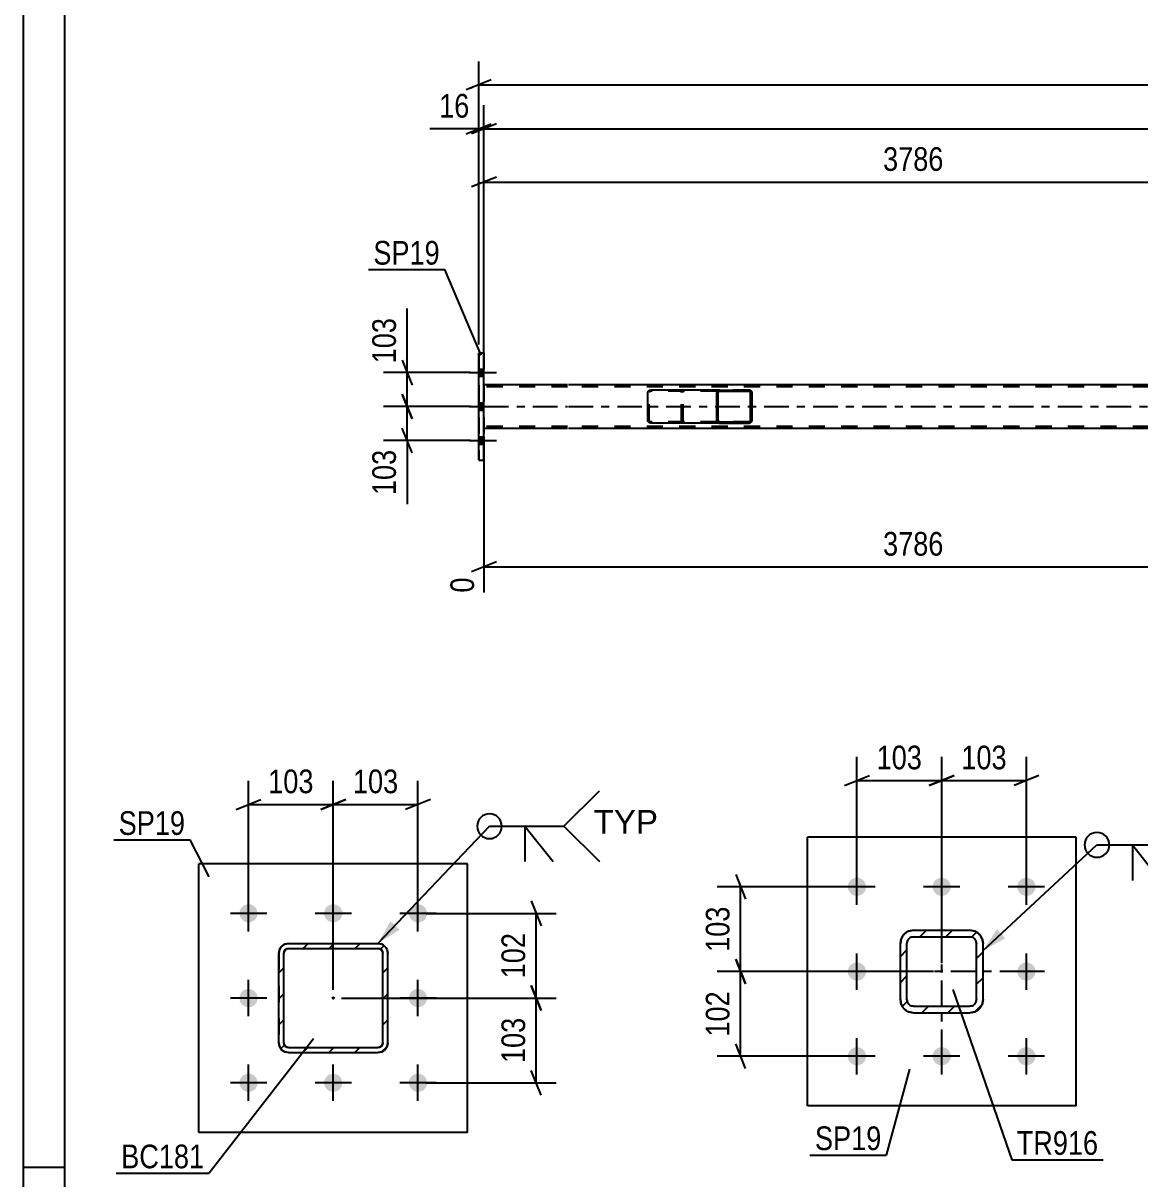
# Model space of a CAD drawing. Header units: millimetres. Extents: x 0 to 841, y 0 to 594.
# Drawn here: x 0 to 135.1, y 147.6 to 287.4 of the extents above; entities that cross this region are included whole.
import ezdxf

# ---------------------------------------------------------------- set-up
doc = ezdxf.new("R2010")
doc.units = ezdxf.units.MM
doc.linetypes.add('DXK_LINE_DOT2', pattern=[3.9198, 1.9599, -1.9599])
doc.linetypes.add('DXK_LINE_DOT3', pattern=[5.9187, 2.979, -0.9799, 0.9799, -0.9799])
doc.styles.add('Arial', font='ARIAL.TTF', dxfattribs={"height": 0.2})
doc.styles.add('Arial Narrow', font='ARIALN.TTF', dxfattribs={"height": 0.2})

# ---------------------------------------------------------------- blocks, each defined once
blk = doc.blocks.new('Unknown-814521846-1135')
at = {"color": 5, "linetype": 'Continuous'}
for p, q in [((0, 594), (0, 0)), ((5, 589), (5, 5)), ((5, 149), (0, 149))]:
    blk.add_line(p, q, dxfattribs=at)
blk = doc.blocks.new('Part-814521846-2946 - 2745')
at = {"color": 2, "linetype": 'Continuous'}
for p, q in [((55.11, 247.55), (55.75, 247.55)), ((55.11, 234.55), (55.11, 247.55)), ((55.75, 234.55), (55.75, 247.55)), ((55.11, 234.55), (55.75, 234.55))]:
    blk.add_line(p, q, dxfattribs=at)
at = {"color": 7, "linetype": 'DXK_LINE_DOT2'}
for p, q in [((55.11, 247.55), (55.11, 247.55)), ((55.11, 247.55), (55.11, 234.55)), ((55.75, 247.55), (55.75, 234.55)), ((55.11, 234.55), (55.11, 234.55))]:
    blk.add_line(p, q, dxfattribs=at)
blk = doc.blocks.new('Bolt-814521846-2820 - 2745')
at = {"linetype": 'Continuous'}
for points in [[(55.75, 244.71), (55.75, 245.59), (55.11, 245.59), (55.11, 244.71)], [(55.75, 244.71), (55.75, 245.59), (55.11, 245.59), (55.11, 244.71)], [(55.75, 244.71), (55.75, 245.59), (55.11, 245.59), (55.11, 244.71)], [(55.75, 240.61), (55.75, 241.49), (55.11, 241.49), (55.11, 240.61)], [(55.75, 240.61), (55.75, 241.49), (55.11, 241.49), (55.11, 240.61)], [(55.75, 236.51), (55.75, 237.39), (55.11, 237.39), (55.11, 236.51)], [(55.75, 236.51), (55.75, 237.39), (55.11, 237.39), (55.11, 236.51)], [(55.75, 236.51), (55.75, 237.39), (55.11, 237.39), (55.11, 236.51)]]:
    blk.add_hatch(color=1, dxfattribs=at).paths.add_polyline_path(points)
at = {"color": 1, "linetype": 'Continuous'}
for p, q in [((53.95, 245.15), (57.27, 245.15)), ((53.95, 245.15), (57.27, 245.15)), ((53.95, 245.15), (57.27, 245.15)), ((55.11, 245.59), (55.75, 245.59)), ((55.11, 245.59), (55.75, 245.59)), ((55.11, 245.59), (55.75, 245.59)), ((55.11, 244.71), (55.75, 244.71)), ((55.11, 244.71), (55.75, 244.71)), ((55.11, 244.71), (55.75, 244.71)), ((53.95, 241.05), (57.27, 241.05)), ((53.95, 241.05), (57.27, 241.05)), ((55.11, 241.49), (55.75, 241.49)), ((55.11, 241.49), (55.75, 241.49)), ((55.11, 240.61), (55.75, 240.61)), ((55.11, 240.61), (55.75, 240.61)), ((53.95, 236.95), (57.27, 236.95)), ((53.95, 236.95), (57.27, 236.95)), ((53.95, 236.95), (57.27, 236.95)), ((55.11, 237.39), (55.75, 237.39)), ((55.11, 237.39), (55.75, 237.39)), ((55.11, 237.39), (55.75, 237.39)), ((55.11, 236.51), (55.75, 236.51)), ((55.11, 236.51), (55.75, 236.51)), ((55.11, 236.51), (55.75, 236.51))]:
    blk.add_line(p, q, dxfattribs=at)
blk = doc.blocks.new('Part-814521846-2874 - 2745')
at = {"color": 2, "linetype": 'Continuous'}
for p, q in [((65.87, 243.69), (55.75, 243.69)), ((158.83, 243.69), (65.97, 243.69)), ((65.87, 238.41), (55.75, 238.41)), ((158.83, 238.41), (65.97, 238.41))]:
    blk.add_line(p, q, dxfattribs=at)
at = {"color": 7, "linetype": 'DXK_LINE_DOT2'}
for p, q in [((55.75, 238.41), (55.75, 243.69)), ((55.75, 243.69), (55.75, 238.45)), ((65.87, 243.45), (55.75, 243.45)), ((728.09, 243.45), (65.97, 243.45)), ((65.87, 238.65), (55.75, 238.65)), ((728.09, 238.65), (65.97, 238.65))]:
    blk.add_line(p, q, dxfattribs=at)
at = {"color": 7, "linetype": 'DXK_LINE_DOT3'}
for p, q in [((55.75, 241.05), (65.87, 241.05)), ((65.97, 241.05), (728.09, 241.05))]:
    blk.add_line(p, q, dxfattribs=at)
blk = doc.blocks.new('Part-814521846-2939 - 2745')
at = {"linetype": 'Continuous'}
h = blk.add_hatch(dxfattribs=at)
h.set_pattern_fill('', scale=0.7, style=0, pattern_type=0)
h.set_pattern_definition([(45, (88.1546, 242.8548), (-1.57154, 1.57154), [])])
h.paths.add_polyline_path([(88.18, 242.73), (88.15, 242.85), (88.08, 242.96), (87.97, 243.03), (87.84, 243.05), (84.26, 243.05), (84.13, 243.03), (84.02, 242.96), (83.95, 242.85), (83.92, 242.73), (83.92, 239.37), (83.95, 239.25), (84.02, 239.15), (84.13, 239.08), (84.26, 239.05), (87.84, 239.05), (87.97, 239.08), (88.08, 239.15), (88.15, 239.25), (88.18, 239.37)])
h.paths.add_polyline_path([(88, 239.31), (87.96, 239.26), (87.91, 239.22), (87.84, 239.21), (84.26, 239.21), (84.2, 239.22), (84.14, 239.26), (84.11, 239.31), (84.09, 239.37), (84.09, 242.73), (84.11, 242.79), (84.14, 242.85), (84.2, 242.88), (84.26, 242.89), (87.84, 242.89), (87.91, 242.88), (87.96, 242.85), (88, 242.79), (88.01, 242.73), (88.01, 239.37)])
at = {"color": 2, "linetype": 'Continuous'}
for p, q in [((75.57, 242.73), (75.6, 242.85)), ((75.57, 239.37), (75.57, 242.73)), ((75.78, 243.03), (75.92, 243.05)), ((84.26, 243.05), (75.92, 243.05)), ((83.95, 242.85), (83.92, 242.73)), ((83.92, 239.37), (83.92, 242.73)), ((84.09, 242.73), (84.11, 242.79)), ((84.09, 239.37), (84.09, 242.73)), ((84.11, 242.79), (84.14, 242.85)), ((84.26, 243.05), (84.13, 243.03)), ((84.14, 242.85), (84.2, 242.88)), ((84.2, 242.88), (84.26, 242.89)), ((84.26, 243.05), (87.84, 243.05)), ((84.26, 242.89), (87.84, 242.89)), ((87.97, 243.03), (87.84, 243.05)), ((87.84, 242.89), (87.91, 242.88)), ((87.91, 242.88), (87.96, 242.85)), ((87.96, 242.85), (88, 242.79)), ((88, 242.79), (88.01, 242.73)), ((88.01, 239.37), (88.01, 242.73)), ((88.18, 242.73), (88.15, 242.85)), ((88.18, 239.37), (88.18, 242.73)), ((75.6, 239.25), (75.57, 239.37)), ((83.92, 239.37), (83.95, 239.25)), ((84.11, 239.31), (84.09, 239.37)), ((84.14, 239.26), (84.11, 239.31)), ((84.2, 239.22), (84.14, 239.26)), ((84.26, 239.21), (84.2, 239.22)), ((84.26, 239.21), (87.84, 239.21)), ((87.91, 239.22), (87.84, 239.21)), ((87.96, 239.26), (87.91, 239.22)), ((88, 239.31), (87.96, 239.26)), ((88.01, 239.37), (88, 239.31)), ((88.15, 239.25), (88.18, 239.37)), ((75.92, 239.05), (75.78, 239.08)), ((84.26, 239.05), (75.92, 239.05)), ((84.13, 239.08), (84.26, 239.05)), ((84.26, 239.05), (87.84, 239.05)), ((87.84, 239.05), (87.97, 239.08))]:
    blk.add_line(p, q, dxfattribs=at)
at = {"color": 7, "linetype": 'DXK_LINE_DOT2'}
for p, q in [((75.76, 242.79), (75.74, 242.73)), ((75.74, 239.37), (75.74, 242.73)), ((75.79, 242.85), (75.76, 242.79)), ((75.85, 242.88), (75.79, 242.85)), ((75.92, 242.89), (75.85, 242.88)), ((87.84, 242.89), (75.92, 242.89)), ((79.49, 243.05), (79.62, 243.03)), ((79.56, 242.88), (79.49, 242.89)), ((79.61, 242.85), (79.56, 242.88)), ((79.65, 242.79), (79.61, 242.85)), ((79.66, 242.73), (79.65, 242.79)), ((79.66, 239.37), (79.66, 242.73)), ((79.81, 242.85), (79.83, 242.73)), ((79.83, 239.37), (79.83, 242.73)), ((87.84, 243.05), (84.26, 243.05)), ((75.74, 239.37), (75.76, 239.31)), ((75.76, 239.31), (75.79, 239.26)), ((75.79, 239.26), (75.85, 239.22)), ((75.85, 239.22), (75.92, 239.21)), ((87.84, 239.21), (75.92, 239.21)), ((79.49, 239.21), (79.56, 239.22)), ((79.56, 239.22), (79.61, 239.26)), ((79.61, 239.26), (79.65, 239.31)), ((79.65, 239.31), (79.66, 239.37)), ((79.83, 239.37), (79.81, 239.25)), ((79.62, 239.08), (79.49, 239.05)), ((87.84, 239.05), (84.26, 239.05))]:
    blk.add_line(p, q, dxfattribs=at)
at = {"color": 2, "linetype": 'Continuous'}
for centre, start, end in [((75.9, 242.72), 110.7583, 155.6801), ((84.25, 242.72), 110.7583, 155.68), ((87.85, 242.72), 24.32, 69.2417), ((75.9, 239.39), 204.3199, 249.2417), ((84.25, 239.39), 204.32, 249.2417), ((87.85, 239.39), 290.7583, 335.68)]:
    blk.add_arc(centre, 0.331, start, end, dxfattribs=at)
at = {"color": 7, "linetype": 'DXK_LINE_DOT2'}
for centre, start, end in [((79.5, 242.72), 24.3199, 69.2417), ((79.5, 239.39), 290.7583, 335.6801)]:
    blk.add_arc(centre, 0.331, start, end, dxfattribs=at)
blk = doc.blocks.new('Part-814521846-1434 - 1372')
at = {"linetype": 'Continuous'}
h = blk.add_hatch(dxfattribs=at)
h.set_pattern_fill('', scale=0.7, style=0, pattern_type=0)
h.set_pattern_definition([(45, (43.3785, 162.985), (-1.57154, 1.57154), [])])
h.paths.add_polyline_path([(42.92, 162.89), (43.38, 162.98), (43.77, 163.25), (44.03, 163.63), (44.12, 164.09), (44.12, 174.89), (44.03, 175.35), (43.77, 175.74), (43.38, 176), (42.92, 176.09), (32.12, 176.09), (31.66, 176), (31.27, 175.74), (31.01, 175.35), (30.92, 174.89), (30.92, 164.09), (31.01, 163.63), (31.27, 163.25), (31.66, 162.98), (32.12, 162.89)])
h.paths.add_polyline_path([(32.12, 163.49), (31.89, 163.54), (31.69, 163.67), (31.56, 163.86), (31.52, 164.09), (31.52, 174.89), (31.56, 175.12), (31.69, 175.32), (31.89, 175.45), (32.12, 175.49), (42.92, 175.49), (43.15, 175.45), (43.34, 175.32), (43.47, 175.12), (43.52, 174.89), (43.52, 164.09), (43.47, 163.86), (43.34, 163.67), (43.15, 163.54), (42.92, 163.49)])
blk.add_hatch(color=30, dxfattribs=at).paths.add_polyline_path([(37.52, 169.39, -1), (37.52, 169.59, -1)])
at = {"color": 7, "linetype": 'DXK_LINE_DOT2'}
for p, q in [((30.92, 174.89), (31.01, 175.35)), ((30.92, 174.89), (30.92, 164.09)), ((31.56, 175.12), (31.52, 174.89)), ((31.52, 164.09), (31.52, 174.89)), ((31.69, 175.32), (31.56, 175.12)), ((31.66, 176), (32.12, 176.09)), ((31.89, 175.45), (31.69, 175.32)), ((32.12, 175.49), (31.89, 175.45)), ((32.12, 176.09), (42.92, 176.09)), ((32.12, 175.49), (42.92, 175.49)), ((42.92, 176.09), (43.38, 176)), ((43.15, 175.45), (42.92, 175.49)), ((43.34, 175.32), (43.15, 175.45)), ((43.47, 175.12), (43.34, 175.32)), ((43.52, 174.89), (43.47, 175.12)), ((43.52, 164.09), (43.52, 174.89)), ((44.03, 175.35), (44.12, 174.89)), ((44.12, 164.09), (44.12, 174.89)), ((31.01, 163.63), (30.92, 164.09)), ((31.52, 164.09), (31.56, 163.86)), ((31.56, 163.86), (31.69, 163.67)), ((31.69, 163.67), (31.89, 163.54)), ((43.15, 163.54), (43.34, 163.67)), ((43.34, 163.67), (43.47, 163.86)), ((43.47, 163.86), (43.52, 164.09)), ((44.12, 164.09), (44.03, 163.63)), ((32.12, 162.89), (31.66, 162.98)), ((31.89, 163.54), (32.12, 163.49)), ((32.12, 163.49), (42.92, 163.49)), ((32.12, 162.89), (42.92, 162.89)), ((42.92, 163.49), (43.15, 163.54)), ((43.38, 162.98), (42.92, 162.89))]:
    blk.add_line(p, q, dxfattribs=at)
at = {"color": 2, "linetype": 'Continuous'}
for p, q in [((31.01, 175.35), (30.92, 174.89)), ((30.92, 174.89), (30.92, 174.89)), ((30.92, 164.09), (30.92, 174.89)), ((31.52, 174.89), (31.56, 175.12)), ((31.52, 174.89), (31.52, 174.89)), ((31.52, 164.09), (31.52, 174.89)), ((31.56, 175.12), (31.69, 175.32)), ((32.12, 176.09), (31.66, 176)), ((31.69, 175.32), (31.89, 175.45)), ((31.89, 175.45), (32.12, 175.49)), ((32.12, 176.09), (32.12, 176.09)), ((32.12, 176.09), (42.92, 176.09)), ((32.12, 175.49), (32.12, 175.49)), ((32.12, 175.49), (42.92, 175.49)), ((42.92, 176.09), (42.92, 176.09)), ((43.38, 176), (42.92, 176.09)), ((42.92, 175.49), (42.92, 175.49)), ((42.92, 175.49), (43.15, 175.45)), ((43.15, 175.45), (43.34, 175.32)), ((43.34, 175.32), (43.47, 175.12)), ((43.47, 175.12), (43.52, 174.89)), ((43.52, 174.89), (43.52, 174.89)), ((43.52, 164.09), (43.52, 174.89)), ((44.12, 174.89), (44.03, 175.35)), ((44.12, 174.89), (44.12, 174.89)), ((44.12, 164.09), (44.12, 174.89)), ((30.92, 164.09), (30.92, 164.09)), ((30.92, 164.09), (31.01, 163.63)), ((31.52, 164.09), (31.52, 164.09)), ((31.56, 163.86), (31.52, 164.09)), ((31.69, 163.67), (31.56, 163.86)), ((31.89, 163.54), (31.69, 163.67)), ((43.34, 163.67), (43.15, 163.54)), ((43.47, 163.86), (43.34, 163.67)), ((43.52, 164.09), (43.47, 163.86)), ((43.52, 164.09), (43.52, 164.09)), ((44.03, 163.63), (44.12, 164.09)), ((44.12, 164.09), (44.12, 164.09)), ((31.66, 162.98), (32.12, 162.89)), ((32.12, 163.49), (31.89, 163.54)), ((32.12, 163.49), (32.12, 163.49)), ((32.12, 163.49), (42.92, 163.49)), ((32.12, 162.89), (32.12, 162.89)), ((32.12, 162.89), (42.92, 162.89)), ((43.15, 163.54), (42.92, 163.49)), ((42.92, 163.49), (42.92, 163.49)), ((42.92, 162.89), (43.38, 162.98)), ((42.92, 162.89), (42.92, 162.89))]:
    blk.add_line(p, q, dxfattribs=at)
at = {"color": 7, "linetype": 'DXK_LINE_DOT3'}
blk.add_line((37.52, 169.49), (37.52, 169.49), dxfattribs=at)
at = {"color": 30, "linetype": 'DXK_LINE_DOT3'}
blk.add_line((37.52, 169.49), (37.52, 169.49), dxfattribs=at)
at = {"color": 30, "linetype": 'Continuous'}
blk.add_circle((37.52, 169.49), 0.1, dxfattribs=at)
at = {"color": 7, "linetype": 'DXK_LINE_DOT2'}
for centre, start, end in [((32.12, 174.89), 112.5, 157.5), ((42.92, 174.89), 22.5, 67.5), ((32.12, 164.09), 202.5, 247.5), ((42.92, 164.09), 292.5, 337.5)]:
    blk.add_arc(centre, 1.2, start, end, dxfattribs=at)
at = {"color": 2, "linetype": 'Continuous'}
for centre, start, end in [((32.12, 174.89), 112.5, 157.5), ((42.92, 174.89), 22.5, 67.5), ((32.12, 164.09), 202.5, 247.5), ((42.92, 164.09), 292.5, 337.5)]:
    blk.add_arc(centre, 1.2, start, end, dxfattribs=at)
blk = doc.blocks.new('Part-814521846-1495 - 1372')
at = {"color": 2, "linetype": 'Continuous'}
for p, q in [((53.77, 185.74), (21.27, 185.74)), ((21.27, 153.24), (21.27, 185.74)), ((53.77, 153.24), (53.77, 185.74)), ((53.77, 153.24), (21.27, 153.24))]:
    blk.add_line(p, q, dxfattribs=at)
blk = doc.blocks.new('Bolt-814521846-1497 - 1372')
at = {"linetype": 'Continuous'}
for points in [[(27.27, 178.64, -1), (27.27, 180.84, -1)], [(37.52, 178.64, -1), (37.52, 180.84, -1)], [(47.77, 178.64, -1), (47.77, 180.84, -1)], [(27.27, 168.39, -1), (27.27, 170.59, -1)], [(47.77, 168.39, -1), (47.77, 170.59, -1)], [(27.27, 158.14, -1), (27.27, 160.34, -1)], [(37.52, 158.14, -1), (37.52, 160.34, -1)], [(47.77, 158.14, -1), (47.77, 160.34, -1)]]:
    blk.add_hatch(color=1, dxfattribs=at).paths.add_polyline_path(points)
at = {"color": 1, "linetype": 'Continuous'}
for p, q in [((27.27, 177.54), (27.27, 181.94)), ((37.52, 177.54), (37.52, 181.94)), ((47.77, 177.54), (47.77, 181.94)), ((29.47, 179.74), (25.07, 179.74)), ((39.72, 179.74), (35.32, 179.74)), ((49.97, 179.74), (45.57, 179.74)), ((27.27, 167.29), (27.27, 171.69)), ((47.77, 167.29), (47.77, 171.69)), ((29.47, 169.49), (25.07, 169.49)), ((49.97, 169.49), (45.57, 169.49)), ((27.27, 157.04), (27.27, 161.44)), ((37.52, 157.04), (37.52, 161.44)), ((47.77, 157.04), (47.77, 161.44)), ((29.47, 159.24), (25.07, 159.24)), ((39.72, 159.24), (35.32, 159.24)), ((49.97, 159.24), (45.57, 159.24))]:
    blk.add_line(p, q, dxfattribs=at)
blk = doc.blocks.new('Bolt-814521846-6602 - 6564')
at = {"linetype": 'Continuous'}
for points in [[(100.87, 181.85, -1), (100.87, 184.05, -1)], [(111.12, 181.85, -1), (111.12, 184.05, -1)], [(121.37, 181.85, -1), (121.37, 184.05, -1)], [(100.87, 171.6, -1), (100.87, 173.8, -1)], [(121.37, 171.6, -1), (121.37, 173.8, -1)], [(100.87, 161.35, -1), (100.87, 163.55, -1)], [(111.12, 161.35, -1), (111.12, 163.55, -1)], [(121.37, 161.35, -1), (121.37, 163.55, -1)]]:
    blk.add_hatch(color=1, dxfattribs=at).paths.add_polyline_path(points)
at = {"color": 1, "linetype": 'Continuous'}
for p, q in [((100.87, 180.75), (100.87, 185.15)), ((111.12, 180.75), (111.12, 185.15)), ((121.37, 180.75), (121.37, 185.15)), ((103.07, 182.95), (98.67, 182.95)), ((113.32, 182.95), (108.92, 182.95)), ((123.57, 182.95), (119.17, 182.95)), ((100.87, 170.5), (100.87, 174.9)), ((121.37, 170.5), (121.37, 174.9)), ((103.07, 172.7), (98.67, 172.7)), ((123.57, 172.7), (119.17, 172.7)), ((100.87, 160.25), (100.87, 164.65)), ((111.12, 160.25), (111.12, 164.65)), ((121.37, 160.25), (121.37, 164.65)), ((103.07, 162.45), (98.67, 162.45)), ((113.32, 162.45), (108.92, 162.45)), ((123.57, 162.45), (119.17, 162.45))]:
    blk.add_line(p, q, dxfattribs=at)
blk = doc.blocks.new('Part-814521846-6609 - 6564')
at = {"linetype": 'Continuous'}
h = blk.add_hatch(dxfattribs=at)
h.set_pattern_fill('', scale=0.7, style=0, pattern_type=0)
h.set_pattern_definition([(45, (115.134, 167.8226), (-1.57154, 1.57154), [])])
h.paths.add_polyline_path([(114.52, 167.7), (115.13, 167.82), (115.65, 168.17), (116, 168.69), (116.12, 169.3), (116.12, 176.1), (116, 176.71), (115.65, 177.23), (115.13, 177.58), (114.52, 177.7), (107.72, 177.7), (107.11, 177.58), (106.59, 177.23), (106.24, 176.71), (106.12, 176.1), (106.12, 169.3), (106.24, 168.69), (106.59, 168.17), (107.11, 167.82), (107.72, 167.7)])
h.paths.add_polyline_path([(107.72, 168.5), (107.42, 168.56), (107.16, 168.74), (106.98, 168.99), (106.92, 169.3), (106.92, 176.1), (106.98, 176.41), (107.16, 176.67), (107.42, 176.84), (107.72, 176.9), (114.52, 176.9), (114.83, 176.84), (115.09, 176.67), (115.26, 176.41), (115.32, 176.1), (115.32, 169.3), (115.26, 168.99), (115.09, 168.74), (114.83, 168.56), (114.52, 168.5)])
at = {"color": 7, "linetype": 'DXK_LINE_DOT3'}
for p, q in [((111.12, 162.7), (111.12, 182.7)), ((121.12, 172.7), (101.12, 172.7))]:
    blk.add_line(p, q, dxfattribs=at)
at = {"color": 7, "linetype": 'DXK_LINE_DOT2'}
for p, q in [((107.11, 177.58), (107.72, 177.7)), ((107.72, 177.7), (114.52, 177.7)), ((114.52, 177.7), (115.13, 177.58)), ((106.12, 176.1), (106.24, 176.71)), ((106.98, 176.41), (106.92, 176.1)), ((107.72, 176.9), (107.42, 176.84)), ((107.72, 176.9), (114.52, 176.9)), ((114.83, 176.84), (114.52, 176.9)), ((115.32, 176.1), (115.26, 176.41)), ((116, 176.71), (116.12, 176.1)), ((106.12, 169.3), (106.12, 176.1)), ((106.92, 169.3), (106.92, 176.1)), ((115.32, 169.3), (115.32, 176.1)), ((116.12, 169.3), (116.12, 176.1)), ((106.24, 168.69), (106.12, 169.3)), ((106.92, 169.3), (106.98, 168.99)), ((115.26, 168.99), (115.32, 169.3)), ((116.12, 169.3), (116, 168.69)), ((107.72, 167.7), (107.11, 167.82)), ((107.42, 168.56), (107.72, 168.5)), ((107.72, 168.5), (114.52, 168.5)), ((114.52, 168.5), (114.83, 168.56)), ((115.13, 167.82), (114.52, 167.7)), ((107.72, 167.7), (114.52, 167.7))]:
    blk.add_line(p, q, dxfattribs=at)
at = {"color": 2, "linetype": 'Continuous'}
for p, q in [((107.72, 177.7), (107.11, 177.58)), ((107.72, 177.7), (114.52, 177.7)), ((115.13, 177.58), (114.52, 177.7)), ((106.24, 176.71), (106.12, 176.1)), ((106.92, 176.1), (106.98, 176.41)), ((107.42, 176.84), (107.72, 176.9)), ((107.72, 176.9), (114.52, 176.9)), ((114.52, 176.9), (114.83, 176.84)), ((115.26, 176.41), (115.32, 176.1)), ((116.12, 176.1), (116, 176.71)), ((106.12, 169.3), (106.12, 176.1)), ((106.92, 169.3), (106.92, 176.1)), ((115.32, 169.3), (115.32, 176.1)), ((116.12, 169.3), (116.12, 176.1)), ((106.12, 169.3), (106.24, 168.69)), ((106.98, 168.99), (106.92, 169.3)), ((115.32, 169.3), (115.26, 168.99)), ((116, 168.69), (116.12, 169.3)), ((107.11, 167.82), (107.72, 167.7)), ((107.72, 168.5), (107.42, 168.56)), ((107.72, 168.5), (114.52, 168.5)), ((114.83, 168.56), (114.52, 168.5)), ((114.52, 167.7), (115.13, 167.82)), ((107.72, 167.7), (114.52, 167.7))]:
    blk.add_line(p, q, dxfattribs=at)
at = {"color": 7, "linetype": 'DXK_LINE_DOT2'}
for centre, radius, start, end in [((107.72, 176.1), 1.6, 112.5, 157.5), ((114.52, 176.1), 1.6, 22.5, 67.5), ((107.72, 176.1), 0.8, 112.5, 157.5), ((114.52, 176.1), 0.8, 22.5, 67.5), ((107.72, 169.3), 1.6, 202.5, 247.5), ((107.72, 169.3), 0.8, 202.5, 247.5), ((114.52, 169.3), 0.8, 292.5, 337.5), ((114.52, 169.3), 1.6, 292.5, 337.5)]:
    blk.add_arc(centre, radius, start, end, dxfattribs=at)
at = {"color": 2, "linetype": 'Continuous'}
for centre, radius, start, end in [((107.72, 176.1), 1.6, 112.5, 157.5), ((114.52, 176.1), 1.6, 22.5, 67.5), ((107.72, 176.1), 0.8, 112.5, 157.5), ((114.52, 176.1), 0.8, 22.5, 67.5), ((107.72, 169.3), 1.6, 202.5, 247.5), ((107.72, 169.3), 0.8, 202.5, 247.5), ((114.52, 169.3), 0.8, 292.5, 337.5), ((114.52, 169.3), 1.6, 292.5, 337.5)]:
    blk.add_arc(centre, radius, start, end, dxfattribs=at)
blk = doc.blocks.new('Part-814521846-6710 - 6564')
at = {"color": 2, "linetype": 'Continuous'}
for p, q in [((127.37, 188.95), (94.87, 188.95)), ((94.87, 156.45), (94.87, 188.95)), ((127.37, 156.45), (127.37, 188.95)), ((127.37, 156.45), (94.87, 156.45))]:
    blk.add_line(p, q, dxfattribs=at)
blk = doc.blocks.new('StraightDimension-814521846-3133 - 2745')
at = {"color": 7, "linetype": 'Continuous'}
for p, q in [((55.11, 248.55), (55.11, 277.5)), ((55.75, 246.62), (55.75, 277.5)), ((55.11, 274.65), (49.21, 274.65)), ((55.11, 274.65), (49.21, 274.65)), ((53.61, 274.05), (56.61, 275.25)), ((57.25, 275.25), (54.25, 274.05)), ((55.11, 274.65), (55.75, 274.65))]:
    blk.add_line(p, q, dxfattribs=at)
at = {"color": 0}
blk.add_wipeout([(54.59, 275.4), (54.59, 279.6), (49.73, 279.6), (49.73, 275.4)], dxfattribs=at)
at = {"color": 3, "style": 'Arial Narrow'}
blk.add_text('16', height=2.863, dxfattribs=at).set_placement((50.33, 276))
blk = doc.blocks.new('StraightDimension-814521846-3153 - 2745')
at = {"color": 7, "linetype": 'Continuous'}
for p, q in [((55.75, 246.62), (55.75, 277.5)), ((57.25, 275.25), (54.25, 274.05)), ((55.75, 274.65), (738.31, 274.65))]:
    blk.add_line(p, q, dxfattribs=at)
blk = doc.blocks.new('StraightDimension-814521846-3112 - 2745')
at = {"color": 7, "linetype": 'Continuous'}
for p, q in [((45.85, 242.55), (47.05, 239.55)), ((54.11, 241.05), (43.6, 241.05)), ((46.45, 236.95), (46.45, 241.05)), ((47.05, 235.45), (45.85, 238.45)), ((54.11, 236.95), (43.6, 236.95)), ((46.45, 236.95), (46.45, 229.22)), ((46.45, 236.95), (46.45, 229.22))]:
    blk.add_line(p, q, dxfattribs=at)
at = {"color": 0}
blk.add_wipeout([(45.7, 236.43), (41.5, 236.43), (41.5, 229.74), (45.7, 229.74)], dxfattribs=at)
at = {"color": 3, "style": 'Arial Narrow'}
blk.add_text('103', height=2.863, rotation=90.0002, dxfattribs=at).set_placement((45.1, 230.34))
blk = doc.blocks.new('StraightDimension-814521846-3122 - 2745')
at = {"color": 7, "linetype": 'Continuous'}
for p, q in [((46.45, 245.15), (46.45, 252.89)), ((46.45, 245.15), (46.45, 252.89)), ((45.85, 246.65), (47.05, 243.65)), ((54.11, 245.15), (43.6, 245.15)), ((46.45, 241.05), (46.45, 245.15)), ((47.05, 239.55), (45.85, 242.55)), ((54.11, 241.05), (43.6, 241.05))]:
    blk.add_line(p, q, dxfattribs=at)
at = {"color": 0}
blk.add_wipeout([(45.7, 252.36), (41.5, 252.36), (41.5, 245.68), (45.7, 245.68)], dxfattribs=at)
at = {"color": 3, "style": 'Arial Narrow'}
blk.add_text('103', height=2.863, rotation=90.0002, dxfattribs=at).set_placement((45.1, 246.28))
blk = doc.blocks.new('StraightDimension-814521846-3164 - 2745')
at = {"color": 7, "linetype": 'Continuous'}
for p, q in [((55.75, 237.41), (55.75, 218.54)), ((159.63, 229.01), (159.63, 213.05)), ((57.25, 222.26), (54.25, 221.06)), ((55.75, 221.66), (159.63, 221.66)), ((158.13, 221.06), (161.13, 222.26))]:
    blk.add_line(p, q, dxfattribs=at)
at = {"color": 0}
blk.add_wipeout([(111.95, 222.41), (111.95, 226.61), (103.43, 226.61), (103.43, 222.41)], dxfattribs=at)
at = {"color": 3, "style": 'Arial Narrow'}
blk.add_text('3786', height=2.863, dxfattribs=at).set_placement((104.03, 223.01))
at = {"color": 0, "linetype": 'Continuous'}
for points in [[(55.15, 220.96), (50.95, 220.96), (50.95, 217.94), (55.15, 217.94)], [(159.03, 220.96), (154.83, 220.96), (154.83, 212.45), (159.03, 212.45)]]:
    blk.add_wipeout(points, dxfattribs=at)
at = {"color": 3, "linetype": 'Continuous', "style": 'Arial Narrow'}
for s, height, p in [('0', 2.86, (54.55, 218.54)), ('3786', 2.863, (158.43, 213.05))]:
    blk.add_text(s, height=height, rotation=90.0002, dxfattribs=at).set_placement(p)
blk = doc.blocks.new('StraightDimension-814521846-3187 - 2745')
at = {"color": 7, "linetype": 'Continuous'}
for p, q in [((55.11, 248.55), (55.11, 282.81)), ((56.61, 280.56), (53.61, 279.36)), ((55.11, 279.96), (738.95, 279.96))]:
    blk.add_line(p, q, dxfattribs=at)
blk = doc.blocks.new('StraightDimension-814521846-3215 - 2745')
at = {"color": 7, "linetype": 'Continuous'}
for p, q in [((55.75, 244.69), (55.75, 271.06)), ((159.63, 253.09), (159.63, 271.06)), ((57.25, 268.81), (54.25, 267.61)), ((158.13, 267.61), (161.13, 268.81)), ((55.75, 268.21), (159.63, 268.21))]:
    blk.add_line(p, q, dxfattribs=at)
at = {"color": 0}
blk.add_wipeout([(111.95, 268.96), (111.95, 273.16), (103.43, 273.16), (103.43, 268.96)], dxfattribs=at)
at = {"color": 3, "style": 'Arial Narrow'}
blk.add_text('3786', height=2.863, dxfattribs=at).set_placement((104.03, 269.56))
blk = doc.blocks.new('StraightDimension-814521846-1577 - 1372')
at = {"color": 7, "linetype": 'Continuous'}
for p, q in [((27.27, 180.74), (27.27, 195.77)), ((37.52, 170.49), (37.52, 195.77)), ((25.77, 192.32), (28.77, 193.52)), ((39.02, 193.52), (36.02, 192.32)), ((27.27, 192.92), (37.52, 192.92))]:
    blk.add_line(p, q, dxfattribs=at)
at = {"color": 0}
blk.add_wipeout([(35.74, 193.67), (35.74, 197.87), (29.05, 197.87), (29.05, 193.67)], dxfattribs=at)
at = {"color": 3, "style": 'Arial Narrow'}
blk.add_text('103', height=2.863, dxfattribs=at).set_placement((29.65, 194.27))
blk = doc.blocks.new('StraightDimension-814521846-1590 - 1372')
at = {"color": 7, "linetype": 'Continuous'}
for p, q in [((37.52, 170.49), (37.52, 195.77)), ((47.77, 180.74), (47.77, 195.77)), ((36.02, 192.32), (39.02, 193.52)), ((49.27, 193.52), (46.27, 192.32)), ((37.52, 192.92), (47.77, 192.92))]:
    blk.add_line(p, q, dxfattribs=at)
at = {"color": 0}
blk.add_wipeout([(45.99, 193.67), (45.99, 197.87), (39.3, 197.87), (39.3, 193.67)], dxfattribs=at)
at = {"color": 3, "style": 'Arial Narrow'}
blk.add_text('103', height=2.863, dxfattribs=at).set_placement((39.9, 194.27))
blk = doc.blocks.new('StraightDimension-814521846-1600 - 1372')
at = {"color": 7, "linetype": 'Continuous'}
for p, q in [((61.48, 170.99), (62.68, 167.99)), ((38.52, 169.49), (64.48, 169.49)), ((62.08, 159.24), (62.08, 169.49)), ((62.68, 157.74), (61.48, 160.74)), ((48.77, 159.24), (64.48, 159.24))]:
    blk.add_line(p, q, dxfattribs=at)
at = {"color": 0}
blk.add_wipeout([(61.33, 167.71), (57.13, 167.71), (57.13, 161.03), (61.33, 161.03)], dxfattribs=at)
at = {"color": 3, "style": 'Arial Narrow'}
blk.add_text('103', height=2.863, rotation=90.0002, dxfattribs=at).set_placement((60.73, 161.63))
blk = doc.blocks.new('StraightDimension-814521846-1609 - 1372')
at = {"color": 7, "linetype": 'Continuous'}
for p, q in [((61.48, 181.24), (62.68, 178.24)), ((48.77, 179.74), (64.48, 179.74)), ((62.08, 169.49), (62.08, 179.74)), ((62.68, 167.99), (61.48, 170.99)), ((38.52, 169.49), (64.48, 169.49))]:
    blk.add_line(p, q, dxfattribs=at)
at = {"color": 0}
blk.add_wipeout([(61.33, 177.96), (57.13, 177.96), (57.13, 171.28), (61.33, 171.28)], dxfattribs=at)
at = {"color": 3, "style": 'Arial Narrow'}
blk.add_text('102', height=2.863, rotation=90.0002, dxfattribs=at).set_placement((60.73, 171.88))
blk = doc.blocks.new('StraightDimension-814521846-6737 - 6564')
at = {"color": 7, "linetype": 'Continuous'}
for p, q in [((86.2, 174.2), (87.4, 171.2)), ((110.12, 172.7), (83.95, 172.7)), ((86.8, 162.45), (86.8, 172.7)), ((87.4, 160.95), (86.2, 163.95)), ((99.87, 162.45), (83.95, 162.45))]:
    blk.add_line(p, q, dxfattribs=at)
at = {"color": 0}
blk.add_wipeout([(86.05, 170.92), (81.85, 170.92), (81.85, 164.23), (86.05, 164.23)], dxfattribs=at)
at = {"color": 3, "style": 'Arial Narrow'}
blk.add_text('102', height=2.863, rotation=90.0002, dxfattribs=at).set_placement((85.45, 164.83))
blk = doc.blocks.new('StraightDimension-814521846-6754 - 6564')
at = {"color": 7, "linetype": 'Continuous'}
for p, q in [((86.2, 184.45), (87.4, 181.45)), ((99.87, 182.95), (83.95, 182.95)), ((86.8, 172.7), (86.8, 182.95)), ((87.4, 171.2), (86.2, 174.2)), ((110.12, 172.7), (83.95, 172.7))]:
    blk.add_line(p, q, dxfattribs=at)
at = {"color": 0}
blk.add_wipeout([(86.05, 181.17), (81.85, 181.17), (81.85, 174.48), (86.05, 174.48)], dxfattribs=at)
at = {"color": 3, "style": 'Arial Narrow'}
blk.add_text('103', height=2.863, rotation=90.0002, dxfattribs=at).set_placement((85.45, 175.08))
blk = doc.blocks.new('StraightDimension-814521846-6772 - 6564')
at = {"color": 7, "linetype": 'Continuous'}
for p, q in [((100.87, 183.95), (100.87, 198.66)), ((111.12, 173.7), (111.12, 198.66)), ((99.37, 195.21), (102.37, 196.41)), ((100.87, 195.81), (111.12, 195.81)), ((112.62, 196.41), (109.62, 195.21))]:
    blk.add_line(p, q, dxfattribs=at)
at = {"color": 0}
blk.add_wipeout([(109.34, 196.56), (109.34, 200.76), (102.65, 200.76), (102.65, 196.56)], dxfattribs=at)
at = {"color": 3, "style": 'Arial Narrow'}
blk.add_text('103', height=2.863, dxfattribs=at).set_placement((103.25, 197.16))
blk = doc.blocks.new('StraightDimension-814521846-6789 - 6564')
at = {"color": 7, "linetype": 'Continuous'}
for p, q in [((111.12, 173.7), (111.12, 198.66)), ((121.37, 183.95), (121.37, 198.66)), ((109.62, 195.21), (112.62, 196.41)), ((111.12, 195.81), (121.37, 195.81)), ((122.87, 196.41), (119.87, 195.21))]:
    blk.add_line(p, q, dxfattribs=at)
at = {"color": 0}
blk.add_wipeout([(119.59, 196.56), (119.59, 200.76), (112.9, 200.76), (112.9, 196.56)], dxfattribs=at)
at = {"color": 3, "style": 'Arial Narrow'}
blk.add_text('103', height=2.863, dxfattribs=at).set_placement((113.5, 197.16))
blk = doc.blocks.new('Mark-814521846-2942 - 2745')
at = {"color": 0}
blk.add_wipeout([(50.41, 258.22), (50.41, 261.22), (42.37, 261.22), (42.37, 258.22)], dxfattribs=at)
blk.add_wipeout([(50.41, 258.22), (50.41, 261.22), (42.37, 261.22), (42.37, 258.22)], dxfattribs=at)
at = {"color": 30, "linetype": 'Continuous'}
for p in [(41.77, 257.62), (55.41, 247.28)]:
    blk.add_line(p, (51.01, 257.62), dxfattribs=at)
at = {"color": 3, "style": 'Arial Narrow'}
blk.add_text('SP19', height=2.863, dxfattribs=at).set_placement((42.37, 258.22))
blk = doc.blocks.new('Mark-814521846-1429 - 1372')
at = {"color": 0}
blk.add_wipeout([(21.92, 148.9), (21.92, 151.9), (11.87, 151.9), (11.87, 148.9)], dxfattribs=at)
blk.add_wipeout([(21.92, 148.9), (21.92, 151.9), (11.87, 151.9), (11.87, 148.9)], dxfattribs=at)
at = {"color": 30, "linetype": 'Continuous'}
for p in [(35.13, 164.57), (11.27, 148.3)]:
    blk.add_line(p, (22.52, 148.3), dxfattribs=at)
at = {"color": 3, "style": 'Arial Narrow'}
blk.add_text('BC181', height=2.863, dxfattribs=at).set_placement((11.87, 148.9))
blk = doc.blocks.new('Mark-814521846-1491 - 1372')
at = {"color": 0}
blk.add_wipeout([(19.6, 189.23), (19.6, 192.23), (11.56, 192.23), (11.56, 189.23)], dxfattribs=at)
blk.add_wipeout([(19.6, 189.23), (19.6, 192.23), (11.56, 192.23), (11.56, 189.23)], dxfattribs=at)
at = {"color": 30, "linetype": 'Continuous'}
for p in [(10.96, 188.63), (22.52, 184.16)]:
    blk.add_line(p, (20.2, 188.63), dxfattribs=at)
at = {"color": 3, "style": 'Arial Narrow'}
blk.add_text('SP19', height=2.863, dxfattribs=at).set_placement((11.56, 189.23))
blk = doc.blocks.new('WeldMark-814521846-1617 - 1372')
at = {"linetype": 'Continuous'}
blk.add_hatch(color=30, dxfattribs=at).paths.add_polyline_path([(45.53, 177.75), (42.92, 176.09), (44.44, 178.78)])
at = {"color": 30, "linetype": 'Continuous'}
for p, q in [((42.92, 176.09), (56.42, 190.28)), ((56.42, 190.28), (65.42, 190.28))]:
    blk.add_line(p, q, dxfattribs=at)
at = {"color": 3, "linetype": 'Continuous'}
for q in [(64.14, 186), (60.71, 186)]:
    blk.add_line((60.71, 190.28), q, dxfattribs=at)
for start, end in [(90, 270), (270, 90)]:
    blk.add_arc((56.42, 190.28), 1.5, start, end, dxfattribs=at)
at = {"color": 0, "linetype": 'Continuous'}
blk.add_wipeout([(76.8, 189.38), (76.8, 192.38), (69.02, 192.38), (69.02, 189.38)], dxfattribs=at)
blk.add_wipeout([(76.8, 189.38), (76.8, 192.38), (69.02, 192.38), (69.02, 189.38)], dxfattribs=at)
at = {"color": 3, "linetype": 'Continuous'}
for q in [(69.71, 194.57), (69.71, 186)]:
    blk.add_line((65.42, 190.28), q, dxfattribs=at)
at = {"color": 3, "linetype": 'Continuous', "style": 'Arial'}
blk.add_text('TYP', height=2.865, dxfattribs=at).set_placement((69.02, 189.38))
blk = doc.blocks.new('Mark-814521846-6605 - 6564')
at = {"color": 0}
blk.add_wipeout([(130.06, 150.53), (130.06, 153.53), (120.2, 153.53), (120.2, 150.53)], dxfattribs=at)
blk.add_wipeout([(130.06, 150.53), (130.06, 153.53), (120.2, 153.53), (120.2, 150.53)], dxfattribs=at)
at = {"color": 30, "linetype": 'Continuous'}
for p, q in [((112.47, 170.53), (119.6, 149.93)), ((119.6, 149.93), (130.66, 149.93))]:
    blk.add_line(p, q, dxfattribs=at)
at = {"color": 3, "style": 'Arial Narrow'}
blk.add_text('TR916', height=2.863, dxfattribs=at).set_placement((120.2, 150.53))
blk = doc.blocks.new('Mark-814521846-6706 - 6564')
at = {"color": 0}
blk.add_wipeout([(103.82, 151.1), (103.82, 154.1), (95.79, 154.1), (95.79, 151.1)], dxfattribs=at)
blk.add_wipeout([(103.82, 151.1), (103.82, 154.1), (95.79, 154.1), (95.79, 151.1)], dxfattribs=at)
at = {"color": 30, "linetype": 'Continuous'}
for p in [(107.24, 160.88), (95.19, 150.5)]:
    blk.add_line(p, (104.42, 150.5), dxfattribs=at)
at = {"color": 3, "style": 'Arial Narrow'}
blk.add_text('SP19', height=2.863, dxfattribs=at).set_placement((95.79, 151.1))
blk = doc.blocks.new('WeldMark-814521846-6806 - 6564')
at = {"linetype": 'Continuous'}
blk.add_hatch(color=30, dxfattribs=at).paths.add_polyline_path([(118.83, 176.72), (116.12, 175.23), (117.81, 177.82)])
at = {"color": 30, "linetype": 'Continuous'}
for p, q in [((116.12, 175.23), (129.9, 188.02)), ((129.9, 188.02), (138.9, 188.02))]:
    blk.add_line(p, q, dxfattribs=at)
at = {"color": 3, "linetype": 'Continuous'}
for q in [(137.61, 183.73), (134.19, 183.73)]:
    blk.add_line((134.19, 188.02), q, dxfattribs=at)
for start, end in [(90, 270), (270, 90)]:
    blk.add_arc((129.9, 188.02), 1.5, start, end, dxfattribs=at)
at = {"color": 0, "linetype": 'Continuous'}
blk.add_wipeout([(150.28, 187.12), (150.28, 190.12), (142.5, 190.12), (142.5, 187.12)], dxfattribs=at)
blk.add_wipeout([(150.28, 187.12), (150.28, 190.12), (142.5, 190.12), (142.5, 187.12)], dxfattribs=at)
at = {"color": 3, "linetype": 'Continuous'}
for q in [(143.19, 192.3), (143.19, 183.73)]:
    blk.add_line((138.9, 188.02), q, dxfattribs=at)
at = {"color": 3, "linetype": 'Continuous', "style": 'Arial'}
blk.add_text('TYP', height=2.865, dxfattribs=at).set_placement((142.5, 187.12))

msp = doc.modelspace()

# ---------------------------------------------------------------- block references
for name in ['Unknown-814521846-1135', 'Part-814521846-2946 - 2745', 'Bolt-814521846-2820 - 2745', 'Part-814521846-2874 - 2745', 'Part-814521846-2939 - 2745', 'Part-814521846-6710 - 6564', 'Part-814521846-1495 - 1372', 'Bolt-814521846-6602 - 6564', 'Bolt-814521846-1497 - 1372', 'Part-814521846-6609 - 6564', 'Part-814521846-1434 - 1372']:
    msp.add_blockref(name, (0, 0))

# ---------------------------------------------------------------- next in the draw order: block references
for name in ['StraightDimension-814521846-3133 - 2745', 'StraightDimension-814521846-3112 - 2745', 'StraightDimension-814521846-1577 - 1372', 'Mark-814521846-1491 - 1372', 'StraightDimension-814521846-6737 - 6564', 'Mark-814521846-6605 - 6564', 'Mark-814521846-1429 - 1372']:
    msp.add_blockref(name, (0, 0))

# ---------------------------------------------------------------- next in the draw order: block references
for name in ['StraightDimension-814521846-3153 - 2745', 'StraightDimension-814521846-3164 - 2745', 'StraightDimension-814521846-1590 - 1372', 'StraightDimension-814521846-6754 - 6564', 'Mark-814521846-6706 - 6564']:
    msp.add_blockref(name, (0, 0))

# ---------------------------------------------------------------- next in the draw order: block references
for name in ['StraightDimension-814521846-3122 - 2745', 'StraightDimension-814521846-6772 - 6564', 'StraightDimension-814521846-1600 - 1372']:
    msp.add_blockref(name, (0, 0))

# ---------------------------------------------------------------- next in the draw order: block references
for name in ['StraightDimension-814521846-3187 - 2745', 'StraightDimension-814521846-6789 - 6564', 'StraightDimension-814521846-1609 - 1372']:
    msp.add_blockref(name, (0, 0))

# ---------------------------------------------------------------- next in the draw order: block references
for name in ['StraightDimension-814521846-3215 - 2745', 'WeldMark-814521846-1617 - 1372', 'WeldMark-814521846-6806 - 6564']:
    msp.add_blockref(name, (0, 0))

# ---------------------------------------------------------------- next in the draw order: block references
msp.add_blockref('Mark-814521846-2942 - 2745', (0, 0))

doc.saveas('drawing.dxf')
